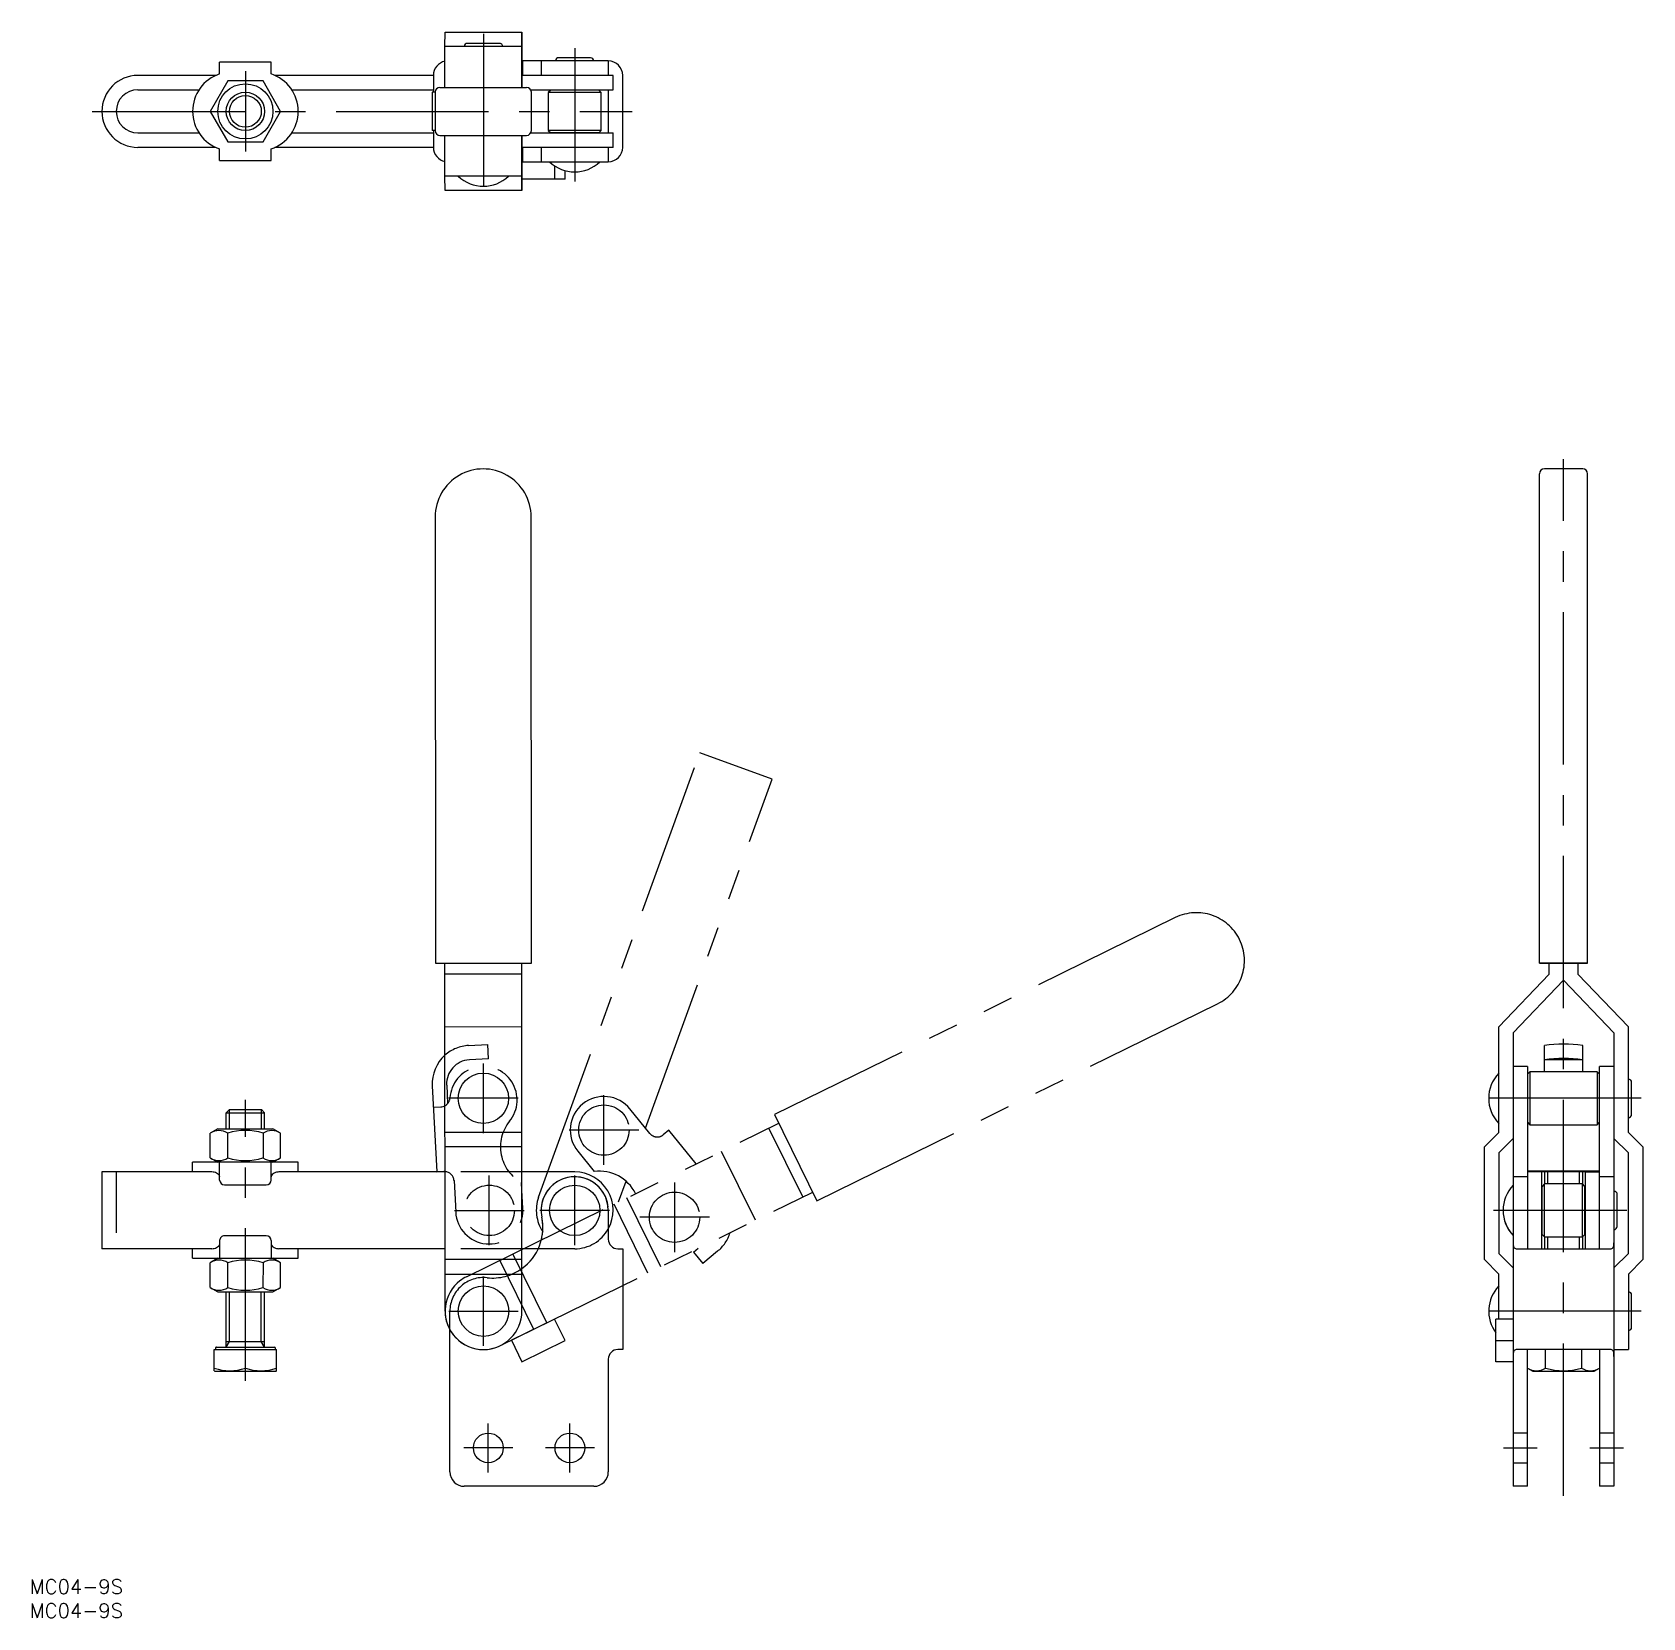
# Model space of a CAD drawing. Extents: x -94 to 241, y -64 to 267.
import ezdxf

# ---------------------------------------------------------------- set-up
doc = ezdxf.new("R2010")
doc.units = 0
for name, pattern in [('CENTER', [50.8, 31.75, -6.35, 6.35, -6.35]), ('DASHED', [19.05, 12.7, -6.35]), ('PHANTOM', [63.5, 31.75, -6.35, 6.35, -6.35, 6.35, -6.35])]:
    doc.linetypes.add(name, pattern=pattern)
doc.layers.get('0').update_dxf_attribs({"linetype": 'CONTINUOUS'})
doc.layers.add('CENTER', color=1, linetype='CENTER')
doc.styles.get("Standard").update_dxf_attribs({"font": 'txt.shx', "height": 3, "bigfont": 'bigfont.shx'})

msp = doc.modelspace()

# ---------------------------------------------------------------- linework, layer by layer
at = {"color": 7, "linetype": 'CONTINUOUS'}
for p, q in [((-8.02, 263.5), (-8.01, 266.5)), ((-8.01, 266.5), (8, 266.5)), ((7.98, 263.5), (7.99, 266.5)), ((8, 266.5), (8, 263.5)), ((-8.03, 255), (-8.02, 263.5)), ((7.98, 263.5), (-8.02, 263.5)), ((3.31, 264.18), (-3.34, 264.18)), ((7.97, 255), (7.98, 263.5)), ((7.99, 263.5), (7.98, 260.5)), ((7.99, 263.5), (7.99, 263.5)), ((8, 260.5), (7.99, 263.5)), ((8, 263.5), (8, 260.5)), ((8, 263.5), (8, 263.5)), ((-44.24, 260.25), (-54.96, 260.25)), ((-54.96, 257.8), (-54.96, 260.25)), ((-44.24, 257.8), (-44.24, 260.25)), ((7.98, 260.5), (7.97, 255)), ((26, 260.5), (7.98, 260.5)), ((8.2, 257.5), (8.2, 260.5)), ((12, 260.5), (12, 257.5)), ((22.32, 261.18), (15.67, 261.18)), ((26, 260.5), (26, 257.5)), ((-55.73, 257.5), (-72, 257.5)), ((-53.26, 256.35), (-56.93, 250)), ((-45.93, 256.35), (-53.26, 256.35)), ((-42.27, 250), (-45.93, 256.35)), ((-10.44, 257.5), (-43.46, 257.5)), ((-10.44, 257.5), (-10.44, 254)), ((-9.07, 255), (8.97, 255)), ((27, 257.5), (7.97, 257.5)), ((27, 254.5), (27, 257.5)), ((29, 242.5), (29, 257.5)), ((-72, 254.5), (-59.26, 254.5)), ((-39.94, 254.5), (-10.44, 254.5)), ((-10.68, 254), (-10.68, 246)), ((-10.07, 254), (-10.68, 254)), ((-10.07, 254), (-10.07, 246)), ((9.84, 254.5), (27, 254.5)), ((9.97, 246), (9.97, 254)), ((14, 254.45), (13.5, 253.95)), ((24.5, 253.95), (13.5, 253.95)), ((13.5, 253.95), (13.5, 246.05)), ((24, 254.45), (14, 254.45)), ((15.85, 254.45), (15.85, 254.5)), ((22.15, 254.5), (22.15, 254.45)), ((24.5, 253.95), (24, 254.45)), ((24.5, 246.05), (24.5, 253.95)), ((26, 254.5), (26, 245.5)), ((-56.93, 250), (-53.26, 243.65)), ((-45.93, 243.65), (-42.27, 250)), ((-72, 245.5), (-59.26, 245.5)), ((-39.94, 245.5), (-10.44, 245.5)), ((-10.07, 246), (-10.68, 246)), ((-10.44, 246), (-10.44, 242.5)), ((-9.07, 245), (8.97, 245)), ((-8.02, 236.5), (-8.03, 245)), ((7.97, 245), (7.98, 239.5)), ((7.98, 236.5), (7.97, 245)), ((9.84, 245.5), (27, 245.5)), ((24.5, 246.05), (13.5, 246.05)), ((13.5, 246.05), (14, 245.55)), ((24, 245.55), (14, 245.55)), ((15.85, 245.55), (15.85, 245.5)), ((22.15, 245.5), (22.15, 245.55)), ((24, 245.55), (24.5, 246.05)), ((27, 242.5), (27, 245.5)), ((-55.73, 242.5), (-72, 242.5)), ((-54.96, 239.75), (-54.96, 242.2)), ((-53.26, 243.65), (-45.93, 243.65)), ((-44.24, 239.75), (-44.24, 242.2)), ((-10.44, 242.5), (-43.46, 242.5)), ((27, 242.5), (7.97, 242.5)), ((8.2, 239.5), (8.2, 242.5)), ((12, 242.5), (12, 239.5)), ((26, 242.5), (26, 239.5)), ((-54.96, 239.75), (-44.24, 239.75)), ((7.98, 239.5), (26, 239.5)), ((7.98, 239.5), (7.99, 236.5)), ((7.99, 236.5), (8, 239.5)), ((8, 239.5), (8, 236.5)), ((14.77, 238.68), (14.77, 235.9)), ((7.98, 236.5), (-8.02, 236.5)), ((-8.01, 233.5), (-8.02, 236.5)), ((7.99, 233.5), (7.98, 236.5)), ((7.99, 236.5), (7.99, 236.5)), ((8, 236.5), (8, 233.5)), ((8, 236.5), (8, 236.5)), ((16.98, 235.9), (8, 235.9)), ((16.98, 235.9), (16.98, 237.67)), ((8, 233.5), (-8.01, 233.5)), ((220, 72.5), (220, 174.5)), ((229, 175.5), (221, 175.5)), ((230, 72.5), (230, 174.5)), ((-10.07, 165.5), (-10.03, 72.5)), ((9.97, 72.5), (9.93, 165.5)), ((-10.03, 72.5), (9.97, 72.5)), ((-8, 0), (-8.03, 72.5)), ((8, -0.01), (7.97, 72.5)), ((220, 72.5), (230, 72.5)), ((222, 72.5), (220, 72.5)), ((228, 72.5), (222, 72.5)), ((222, 70.21), (222, 72.5)), ((230, 72.5), (228, 72.5)), ((228, 72.5), (228, 70.21)), ((7.97, 70.21), (-8.03, 70.2)), ((211.5, 59.21), (222, 70.21)), ((225, 69), (214.5, 58)), ((225, 69), (214.5, 58)), ((235.5, 58), (225, 69)), ((235.5, 58), (225, 69)), ((225, 69), (225, 69)), ((228, 70.21), (238.5, 59.21)), ((7.98, 59.21), (-8.02, 59.2)), ((211.5, 37.25), (211.5, 59.21)), ((214.5, 58), (214.5, -36.5)), ((235.5, 58), (235.5, -36.5)), ((238.5, 37.25), (238.5, 59.21)), ((221, 49.85), (221, 55.35)), ((229, 49.85), (229, 55.35)), ((217.5, 51), (214.5, 51)), ((217.5, 51), (217.5, 13)), ((229, 52.36), (221, 52.36)), ((232.5, 13), (232.5, 51)), ((235.5, 51), (232.5, 51)), ((218, 49.85), (217.5, 49.35)), ((218, 49.85), (218, 38.85)), ((232, 49.85), (218, 49.85)), ((232, 49.85), (232, 38.85)), ((232.5, 49.35), (232, 49.85)), ((239.18, 41.02), (239.18, 47.67)), ((-10.67, 46.95), (-9.73, 29)), ((-53.6, 41.33), (-52.92, 42.01)), ((-53.6, 41.33), (-45.6, 41.33)), ((-53.6, 38.01), (-53.6, 41.33)), ((-52.92, 42.01), (-46.27, 42.01)), ((-46.27, 42.01), (-45.6, 41.33)), ((-45.6, 38.01), (-45.6, 41.33)), ((-10.44, 42.48), (-8.88, 42.57)), ((-55.35, 38.01), (-56.93, 37.09)), ((-56.93, 31.92), (-56.93, 37.09)), ((-55.35, 38.01), (-43.85, 38.01)), ((-53.27, 31.92), (-53.26, 37.09)), ((-45.93, 37.09), (-45.93, 31.92)), ((-42.27, 37.09), (-43.85, 38.01)), ((-42.27, 31.92), (-42.27, 37.09)), ((7.98, 37.25), (-8.02, 37.24)), ((208.5, 34.25), (211.5, 37.25)), ((217.5, 39.35), (218, 38.85)), ((218, 38.85), (232, 38.85)), ((232, 38.85), (232.5, 39.35)), ((238.5, 37.25), (241.5, 34.25)), ((7.99, 34.25), (-8.01, 34.24)), ((208.5, 10.75), (208.5, 34.25)), ((214.5, 36), (211.5, 33)), ((214.5, 36), (211.5, 33)), ((238.5, 33), (235.5, 36)), ((238.5, 33), (235.5, 36)), ((241.5, 34.25), (241.5, 10.75)), ((-38.6, 31.01), (-60.6, 31.01)), ((-60.6, 29.01), (-60.6, 31.01)), ((-56.93, 31.92), (-55.35, 31.01)), ((-54.96, 27.31), (-54.96, 31.01)), ((-44.24, 27.31), (-44.24, 31.01)), ((-43.85, 31.01), (-42.27, 31.92)), ((-38.6, 29.01), (-38.6, 31.01)), ((211.5, 33), (211.5, 12)), ((238.5, 12), (238.5, 33)), ((-56.6, 29.01), (-79.5, 29.01)), ((-79.5, 29.01), (-79.5, 13.01)), ((-8.01, 29), (-42.6, 29.01)), ((-9.73, 29), (-8.23, 29.08)), ((19, 29), (7.99, 29)), ((217.5, 28), (214.5, 28)), ((232.5, 29.16), (217.5, 29.16)), ((220.5, 29), (217.5, 29)), ((220.5, 13), (220.5, 29)), ((229.5, 29), (220.5, 29)), ((221, 29), (221, 26.45)), ((229, 26.45), (229, 29)), ((229.5, 29), (229.5, 13)), ((229.5, 29), (232.5, 29)), ((235.5, 28), (232.5, 28)), ((-53.96, 26.31), (-45.24, 26.31)), ((8.19, 21.37), (7.99, 25.22)), ((220.55, 24.15), (220.5, 24.15)), ((221.05, 26.5), (220.55, 26)), ((220.55, 16), (220.55, 26)), ((221.05, 15.5), (221.05, 26.5)), ((228.95, 26.5), (221.05, 26.5)), ((228.95, 15.5), (228.95, 26.5)), ((229.45, 26), (228.95, 26.5)), ((229.45, 16), (229.45, 26)), ((229.45, 24.15), (229.5, 24.15)), ((236.18, 17.67), (236.18, 24.32)), ((26, 21), (26, 15)), ((220.5, 17.85), (220.55, 17.85)), ((229.5, 17.85), (229.45, 17.85)), ((-54.96, 14.71), (-54.96, 11.01)), ((-45.24, 15.71), (-53.96, 15.71)), ((-44.24, 14.71), (-44.24, 11.01)), ((220.55, 16), (221.05, 15.5)), ((221, 15.55), (221, 13)), ((221.05, 15.5), (228.95, 15.5)), ((228.95, 15.5), (229.45, 16)), ((229, 13), (229, 15.55)), ((-56.6, 13.01), (-79.5, 13.01)), ((-60.6, 11.01), (-60.6, 13.01)), ((-60.6, 11.01), (-38.6, 11.01)), ((-55.35, 11.01), (-56.93, 10.09)), ((-56.93, 4.92), (-56.93, 10.09)), ((-53.27, 4.92), (-53.27, 10.09)), ((-45.93, 10.09), (-45.94, 4.92)), ((-42.27, 10.09), (-43.85, 11.01)), ((-8.01, 13), (-42.6, 13.01)), ((-42.27, 4.92), (-42.27, 10.09)), ((-38.6, 11.01), (-38.6, 13.01)), ((8, 10.76), (-8, 10.75)), ((11.41, 13), (7.99, 13)), ((28, 13), (29, 13)), ((29, 13), (29, -8)), ((211.5, 7.7), (208.5, 10.76)), ((211.5, 7.7), (208.5, 10.75)), ((211.5, 12), (214.5, 9)), ((215.26, 13), (234.74, 13)), ((235.5, 9), (238.5, 12)), ((241.5, 10.76), (238.5, 7.7)), ((241.5, 10.75), (238.5, 7.7)), ((-8, 7.7), (8, 7.7)), ((211.5, -1.65), (211.5, 7.7)), ((238.5, 7.7), (238.5, -8)), ((-56.93, 4.92), (-55.35, 4.01)), ((-55.35, 4.01), (-43.85, 4.01)), ((-53.6, -7.49), (-53.6, 4.01)), ((-45.6, -7.49), (-45.6, 4.01)), ((-43.85, 4.01), (-42.27, 4.92)), ((239.18, -3.33), (239.18, 3.32)), ((14.77, -1.65), (5.8, -6.07)), ((16.98, -6.14), (14.77, -1.65)), ((210.9, -10.55), (210.9, -1.65)), ((214.5, -1.65), (210.9, -1.65)), ((-53.6, -6.32), (-45.6, -6.32)), ((-7, -33.5), (-7, -3.87)), ((5.8, -6.07), (8.01, -10.55)), ((8.01, -10.55), (16.98, -6.14)), ((210.9, -6.14), (214.5, -6.14)), ((-56.1, -7.99), (-43.1, -7.99)), ((-56.1, -12.43), (-56.1, -7.99)), ((-55.85, -7.69), (-55.85, -7.99)), ((-55.65, -7.49), (-43.55, -7.49)), ((-49.6, -11.85), (-49.6, -7.99)), ((-43.35, -7.99), (-43.35, -7.69)), ((-43.1, -12.44), (-43.1, -7.99)), ((26, -10), (26, -33.5)), ((29, -8), (28, -8)), ((234.74, -8), (215.26, -8)), ((217.5, -36.5), (217.5, -8)), ((221.25, -11.86), (221.25, -8)), ((228.75, -8), (228.75, -11.86)), ((232.5, -8), (232.5, -36.5)), ((235.5, -8), (238.5, -8)), ((-56.1, -12.43), (-56, -12.49)), ((-56, -12.49), (-43.2, -12.49)), ((-43.2, -12.49), (-43.1, -12.44)), ((214.5, -10.55), (210.9, -10.55)), ((217.5, -11.86), (218.6, -12.49)), ((218.6, -12.49), (231.4, -12.49)), ((231.4, -12.49), (232.5, -11.86)), ((23, -36.5), (-4, -36.5)), ((217.5, -36.5), (214.5, -36.5)), ((235.5, -36.5), (232.5, -36.5))]:
    msp.add_line(p, q, dxfattribs=at)
at = {"color": 3, "linetype": 'PHANTOM'}
for p, q in [((11.48, 23.73), (45.1, 116.32)), ((60.14, 110.85), (45.1, 116.32)), ((33.74, 38.16), (60.14, 110.85)), ((144.1, 82), (60.65, 40.96)), ((69.47, 23.02), (152.93, 64.05)), ((25.08, 30.48), (25.08, 44.98)), ((34.64, 37.04), (30.51, 42.14)), ((60.65, 40.96), (69.47, 23.02)), ((-3.53, 7.18), (61.53, 39.17)), ((32.33, 37.73), (17.83, 37.73)), ((38.62, 37.69), (37.46, 36.75)), ((44.3, 30.7), (38.62, 37.69)), ((66.53, 23.8), (59.47, 38.16)), ((19.64, 33.32), (23.06, 29.11)), ((56.66, 18.94), (49.6, 33.3)), ((28.15, 22.76), (29.71, 27.06)), ((3.53, -7.18), (68.59, 24.81)), ((36.95, 9.25), (29.89, 23.61)), ((39.8, 26.82), (39.8, 12.32)), ((34.26, 7.93), (27.2, 22.29)), ((47.05, 19.57), (32.55, 19.57)), ((3.38, 10.58), (10.44, -3.78)), ((13.18, -2.43), (6.12, 11.93)), ((43.77, 12.29), (44.74, 13.09)), ((43.77, 12.29), (45.66, 9.96)), ((48.76, 12.48), (45.66, 9.96))]:
    msp.add_line(p, q, dxfattribs=at)
at = {"color": 3, "linetype": 'DASHED'}
for p, q in [((-3.1, 55.35), (0.9, 55.56)), ((1.05, 52.57), (0.9, 55.56)), ((1.05, 52.57), (-2.94, 52.36)), ((-7.67, 47.1), (-7.47, 43.25)), ((-76.5, 29.01), (-76.5, 13.01)), ((7.99, 29), (-8.01, 29)), ((-6.13, 27.19), (-5.79, 20.64)), ((7.99, 25.22), (7.91, 26.79)), ((7.99, 13), (-8.01, 13)), ((19, 13), (11.41, 13)), ((-7, -3.87), (-7, 0)), ((217.5, -25.4), (214.5, -25.4)), ((235.5, -25.4), (232.5, -25.4)), ((214.5, -31.6), (217.5, -31.6)), ((232.5, -31.6), (235.5, -31.6))]:
    msp.add_line(p, q, dxfattribs=at)
at = {"color": 3, "linetype": 'CONTINUOUS'}
for p, q in [((-52.92, 38.01), (-52.92, 42.01)), ((-46.27, 38.01), (-46.27, 42.01)), ((221.68, 29), (221.68, 26.5)), ((228.32, 26.5), (228.32, 29)), ((221.68, 15.5), (221.68, 13)), ((228.32, 13), (228.32, 15.5)), ((-52.93, -6.32), (-52.93, 4.01)), ((-46.28, -6.32), (-46.28, 4.01)), ((-53.6, -7.49), (-52.93, -6.32)), ((-45.6, -7.49), (-46.28, -6.32))]:
    msp.add_line(p, q, dxfattribs=at)
at = {"color": 7, "linetype": 'CONTINUOUS'}
for centre, radius in [((-49.6, 250), 5.75), ((-49.6, 250), 4), ((-0.02, 44.35), 5.25), ((19, 21), 5.25), ((0, 0), 5.25), ((1, -28.5), 3.1), ((18, -28.5), 3.1)]:
    msp.add_circle(centre, radius, dxfattribs=at)
at = {"color": 3, "linetype": 'CONTINUOUS'}
msp.add_circle((-49.6, 250), 3.32, dxfattribs=at)
at = {"color": 3, "linetype": 'PHANTOM'}
for centre in [(25.08, 37.73), (39.8, 19.57)]:
    msp.add_circle(centre, 5.25, dxfattribs=at)
at = {"color": 3, "linetype": 'DASHED'}
msp.add_circle((1.2, 21), 5.25, dxfattribs=at)
at = {"color": 7, "linetype": 'CONTINUOUS'}
for centre, radius, start, end in [((-3.36, 263.54), 0.639, 88.1025, 183.2815), ((3.31, 263.5), 0.675, 0, 90), ((-7.43, 257.5), 3, 101.3638, 180.0155), ((15.66, 260.53), 0.644, 88.4047, 179.9792), ((22.32, 260.5), 0.675, 0, 90), ((26, 257.5), 3, 0, 90), ((-72, 250), 7.5, 90, 270), ((-52.39, 250), 8.21, 108.2497, 251.7503), ((-46.81, 250), 8.21, 288.2497, 71.7503), ((-9.07, 254), 1, 90, 180), ((8.97, 254), 1, 0, 90), ((-72, 250), 4.5, 90, 270), ((-9.07, 246), 1, 180, 270), ((8.97, 246), 1, 270, 0), ((-7.43, 242.5), 3, 179.9845, 258.6362), ((26, 242.5), 3, 270, 0), ((19, 245.01), 7.61, 226.3972, 313.6028), ((-0.02, 242.01), 7.61, 226.3972, 313.6028), ((-0.07, 165.5), 10, 0.024, 180.024), ((221, 174.5), 1, 90, 180), ((229, 174.5), 1, 0, 90), ((225, 25.69), 29.93, 82.3202, 97.6798), ((-2.68, 47.37), 8, 131.9031, 182.9877), ((225, 22.7), 29.93, 82.3202, 97.6798), ((217.01, 44.35), 7.61, 136.3972, 223.6028), ((238.5, 47.67), 0.675, 0, 90), ((-8.98, 44.56), 2, 272.9877, 298.8423), ((238.5, 41.02), 0.675, 264.2704, 360), ((-55.1, 34.32), 3.32, 56.4933, 123.4953), ((-49.6, 25.32), 12.33, 72.6922, 107.2963), ((-44.1, 34.32), 3.32, 56.4933, 123.4953), ((-55.1, 34.69), 3.32, 236.4933, 303.4953), ((-49.6, 43.69), 12.33, 252.6922, 287.2964), ((-44.1, 34.69), 3.32, 236.4934, 303.495), ((-56.74, 26.3), 2.72, 65.1738, 87.0454), ((-56.37, 27.22), 1.72, 46.165, 63.3915), ((-55.62, 27.97), 0.663, 3.3321, 48.083), ((-53.96, 27.31), 1, 179.9943, 269.9943), ((-45.24, 27.31), 1, 269.9943, 359.9943), ((-43.58, 27.97), 0.663, 131.9056, 176.6565), ((-42.83, 27.22), 1.72, 116.5971, 133.8236), ((-42.46, 26.29), 2.72, 92.9431, 114.8148), ((-8.13, 27.08), 2, 86.6323, 92.9877), ((19, 21), 7, 0, 191.8736), ((19, 21), 8, 331.045, 89.9943), ((220.01, 21), 7.61, 136.3972, 223.6028), ((235.54, 24.35), 0.635, 357.8351, 93.6895), ((1.2, 21), 7, 345.9944, 2.9877), ((220.01, 21), 7.61, 180, 223.6028), ((1.87, 17.4), 10.5, 305.6642, 11.8736), ((235.5, 17.67), 0.675, 270, 360), ((-56.37, 14.8), 1.72, 296.597, 313.8235), ((-55.62, 14.05), 0.663, 311.9055, 356.6565), ((-53.96, 14.71), 1, 89.9943, 179.9943), ((-45.24, 14.71), 1, 359.9943, 89.9943), ((-43.58, 14.04), 0.663, 183.3321, 228.083), ((-42.83, 14.79), 1.72, 226.165, 243.3915), ((28, 15), 2, 180, 270), ((228.89, 14.73), 14.4, 181.0759, 183.7781), ((216.41, 13.96), 1.89, 185.5488, 194.814), ((215.31, 13.66), 0.747, 193.989, 217.3918), ((234.69, 13.66), 0.747, 322.6082, 346.011), ((233.59, 13.96), 1.89, 345.186, 354.4512), ((221.11, 14.73), 14.4, 356.2219, 358.9241), ((-55.1, 7.32), 3.32, 56.4934, 123.4952), ((-56.74, 15.72), 2.72, 272.9431, 294.8148), ((-49.6, -1.68), 12.33, 72.6923, 107.2963), ((-44.1, 7.32), 3.32, 56.4934, 123.4951), ((-42.46, 15.72), 2.72, 245.1738, 267.0454), ((215.11, 13.53), 0.514, 218.9417, 252.9262), ((215.24, 13.97), 0.975, 253.4913, 271.4069), ((234.76, 13.97), 0.975, 268.5931, 286.5087), ((234.89, 13.53), 0.514, 287.0738, 321.0583), ((-55.1, 7.69), 3.32, 236.4933, 303.4952), ((-49.6, 16.69), 12.33, 252.6923, 287.2963), ((-44.1, 7.69), 3.32, 236.4933, 303.4952), ((217.01, 0), 7.61, 136.3972, 216.5867), ((238.5, 3.32), 0.675, 0, 90), ((0, 0), 8, 180.024, 0.024), ((238.5, -3.33), 0.675, 270, 360), ((-55.65, -7.69), 0.2, 89.9943, 179.9943), ((-43.55, -7.69), 0.2, 359.9943, 89.9943), ((28, -10), 2, 90, 180), ((228.92, -9.73), 14.42, 176.2308, 178.9241), ((216.4, -8.96), 1.88, 165.108, 174.4048), ((215.34, -8.67), 0.781, 143.5129, 165.8872), ((215.08, -8.49), 0.46, 104.2378, 142.2179), ((215.36, -9.69), 1.7, 93.1318, 103.4266), ((234.64, -9.69), 1.7, 76.5734, 86.8682), ((234.92, -8.49), 0.46, 37.7821, 75.7622), ((234.66, -8.67), 0.781, 14.1128, 36.4871), ((233.6, -8.96), 1.88, 5.5952, 14.892), ((221.08, -9.73), 14.42, 1.0759, 3.7692), ((-52.85, -2.88), 9.55, 250.0961, 289.8924), ((-46.35, -2.88), 9.55, 250.0961, 289.8924), ((219.37, -9.02), 3.4, 236.4893, 303.4909), ((225, 0.2), 12.62, 252.703, 287.297), ((230.63, -9.02), 3.4, 236.5088, 303.5109), ((-4, -33.5), 3, 180, 270), ((23, -33.5), 3, 270, 0)]:
    msp.add_arc(centre, radius, start, end, dxfattribs=at)
at = {"color": 3, "linetype": 'PHANTOM'}
for centre, radius, start, end in [((148.52, 73.03), 10, 296.1834, 116.1834), ((25.08, 37.73), 7, 39.031, 219.031), ((36.2, 38.3), 2, 219.0237, 309.031), ((19, 21), 7, 5.5963, 191.8736), ((24.1, 20.67), 8.5, 26.748, 97.0653), ((19, 21), 8, 160.0419, 213.6604), ((1.87, 17.4), 10.5, 345.9154, 11.8736), ((43.72, 18.7), 8, 309.031, 342.9), ((0, 0), 8, 116.1834, 296.1834)]:
    msp.add_arc(centre, radius, start, end, dxfattribs=at)
at = {"color": 3, "linetype": 'DASHED'}
for centre, radius, start, end in [((-2.68, 47.37), 8, 92.9877, 131.9031), ((-2.68, 47.37), 5, 92.9877, 182.9877), ((0, 44), 7, 320.8842, 176.4161), ((-8.98, 44.56), 2, 298.8423, 356.4161), ((12.03, 34.22), 8.5, 140.8842, 241.022), ((-8.13, 27.08), 2, 2.9877, 86.6323), ((1.2, 21), 7, 182.9877, 345.9944), ((19, 21), 8, 269.9943, 331.045), ((0, 0), 7, 83.8512, 180), ((1.87, 17.4), 10.5, 263.8512, 305.6642)]:
    msp.add_arc(centre, radius, start, end, dxfattribs=at)
at = {"layer": 'CENTER', "color": 1, "linetype": 'CENTER'}
for p, q in [((-0.02, 266.18), (-0.02, 232.4)), ((19, 263.18), (19, 235.4)), ((-49.6, 258.35), (-49.6, 241.65)), ((-81.5, 250), (31, 250)), ((225, -38.5), (225, 177.5)), ((-0.02, 37.1), (-0.02, 51.6)), ((-49.6, -14.49), (-49.6, 44.01)), ((7.23, 44.35), (-7.27, 44.35)), ((241.18, 44.35), (207.4, 44.35)), ((1.2, 13.75), (1.2, 28.25)), ((19, 13.75), (19, 28.25)), ((-6.05, 21), (8.45, 21)), ((26.25, 21), (11.75, 21)), ((238.18, 21), (210.4, 21)), ((0, -7.25), (0, 7.25)), ((-7.25, 0), (7.25, 0)), ((241.18, 0), (207.4, 0)), ((1, -33.6), (1, -23.4)), ((18, -33.6), (18, -23.4)), ((6.1, -28.5), (-4.1, -28.5)), ((23.1, -28.5), (12.9, -28.5)), ((212.5, -28.5), (219.5, -28.5)), ((230.5, -28.5), (237.5, -28.5))]:
    msp.add_line(p, q, dxfattribs=at)

# ---------------------------------------------------------------- texts
at = {"color": 7, "linetype": 'CONTINUOUS'}
for p in [(-94.52, -58.9), (-94.52, -63.9)]:
    msp.add_text('MC04-9S', height=3, dxfattribs=at).set_placement(p)

doc.saveas('drawing.dxf')
